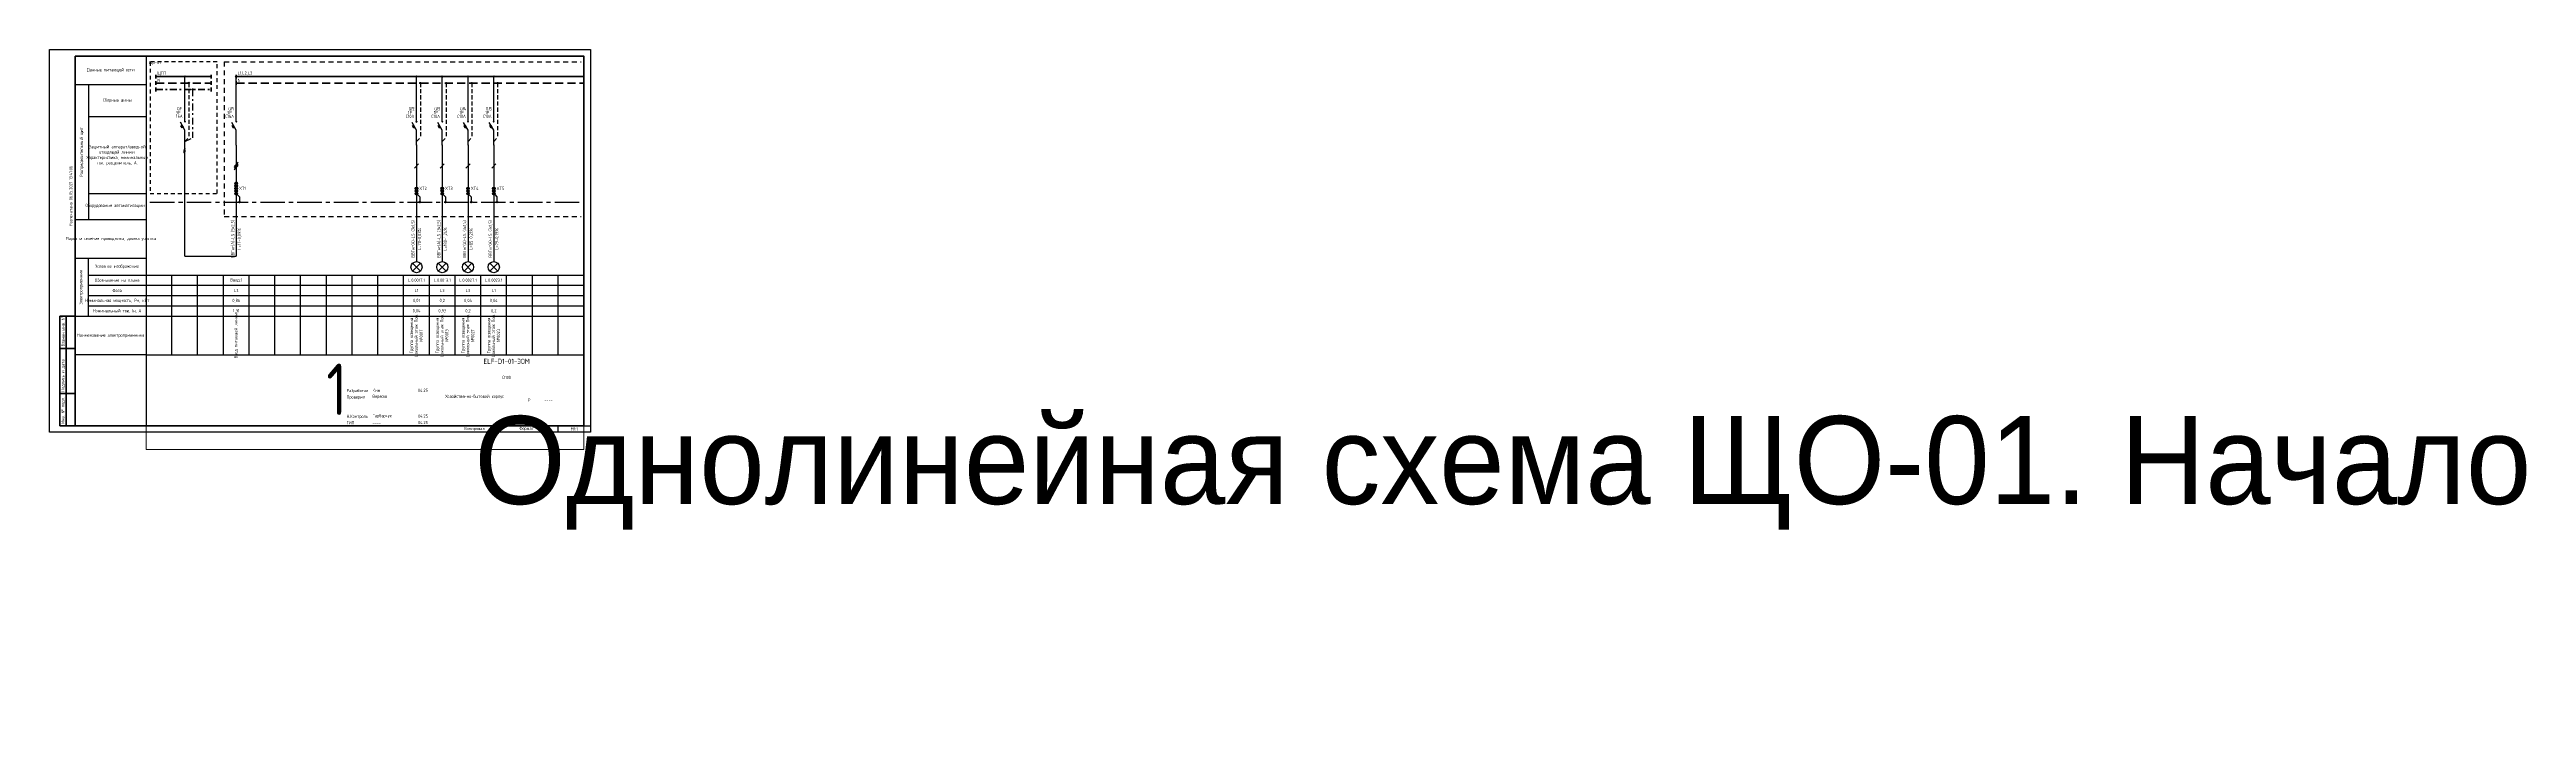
# Paper-space layout 'ЩР' of a CAD drawing. Header units: millimetres. Extents: x 0 to 1924, y -218 to 297.
# The model-space entities are those that its viewports show. They can reach past a viewport. Long polylines and large blocks are cut down to what shows.
import ezdxf
from ezdxf.enums import TextEntityAlignment as Align

# ---------------------------------------------------------------- set-up
doc = ezdxf.new("R2018")
doc.units = ezdxf.units.MM
for name, pattern in [('CENTER2', [28.575, 19.05, -3.175, 3.175, -3.175]), ('HIDDEN2', [4.7625, 3.175, -1.5875]), ('JIS_02_0.7', [1.35, 0.75, -0.6]), ('Штрихштриховая', [10.936111, 5.291667, -2.116667, 1.411111, -2.116667])]:
    doc.linetypes.add(name, pattern=pattern)
doc.layers.add('0_UNC Defpoints ЭОМ', color=6, linetype='Continuous', plot=False)
for name, color, linetype in [('0_Рамка', 7, 'Continuous'), ('SX_BLOCKS', 7, 'Continuous'), ('SX_BOUND', 7, 'JIS_02_0.7'), ('SX_LINES', 7, 'Continuous'), ('SX_PE', 3, 'CENTER2'), ('SX_TABLE', 7, 'Continuous'), ('SX_TEXT', 7, 'Continuous')]:
    doc.layers.add(name, color=color, linetype=linetype)
doc.styles.get("Standard").update_dxf_attribs({"font": 'arial.ttf'})
doc.styles.add('SX_GOST', font='GOST2304A_0.ttf')
doc.styles.add('UNC_A', font='GOST2304A_0.ttf')
doc.styles.add('Unecom', font='GOST2304A_0.ttf', dxfattribs={"height": 2.5})
doc.styles.add('СПДС', font='isocpeur.ttf', dxfattribs={"width": 0.8, "height": 2.5})

# ---------------------------------------------------------------- blocks, each defined once
blk = doc.blocks.new('*U169')
at = {"lineweight": 60, "ltscale": 10}
for p, q in [((20, 292), (415, 292)), ((20, 5), (20, 292)), ((415, 292), (415, 5)), ((8, 90), (20, 90)), ((8, 5), (8, 90)), ((13, 90), (13, 5)), ((20, 90), (20, 5)), ((20, 90), (20, 5)), ((8, 65), (20, 65)), ((8, 30), (20, 30)), ((20, 5), (8, 5)), ((415, 5), (20, 5))]:
    blk.add_line(p, q, dxfattribs=at)
at = {"layer": '0_UNC Defpoints ЭОМ', "ltscale": 10}
blk.add_lwpolyline([(420, 0), (0, 0), (0, 297), (420, 297)], close=True, dxfattribs=at)
at = {"layer": '0_UNC Defpoints ЭОМ', "lineweight": 30}
blk.add_lwpolyline([(395, 5), (420, 5), (420, 0), (395, 0)], close=True, dxfattribs=at)
at = {"char_height": 2.5, "attachment_point": 4, "rotation": 90, "style": 'Unecom'}
for s, insert, width in [('{\\fGOST type A|b0|i1|c204|p34; }Взамен инв. №', (10.5, 65), 25), (' Подпись и дата', (10.5, 30), 35), (' Инв. № подл.', (10.5, 5), 24.419)]:
    blk.add_mtext(s, dxfattribs=dict(at, insert=insert, width=width))
at = {"style": 'Unecom'}
for s, insert, char_height, width, attachment_point, line_spacing_factor in [('ELF-D1-01-ЭОМ', (355, 55), 4, 120, 5, 2), ('D100', (355, 42.5), 2.5, 115, 5, 1.5), ('Разработал', (230.7, 32), 2.5, 20, 4, 2), ('Проверил', (230.7, 27), 2.5, 20, 4, 2), ('Ким', (250.8, 32.5), 2.5, 19.921, 4, 2), ('Вересов', (250.8, 27.5), 2.5, 19.921, 4, 2), ('04.25', (290, 32.5), 2.5, 10, 5, 2), ('Хозяйственно-бытовой корпус', (330, 27.5), 2.5, 70, 5, 1.5), ('Р', (372.5, 25), 2.5, 15, 5, 2), ('Н.Контроль', (230.7, 12), 2.5, 20, 4, 2), ('ГИП', (230.7, 7.3), 2.5, 20, 4, 2), ('----', (250.8, 7), 2.5, 19.921, 4, 2), ('Гарбарчук', (250.8, 12.5), 2.5, 19.921, 4, 2), ('04.25', (290, 12.5), 2.5, 10, 5, 2), ('04.25', (290, 7.5), 2.5, 10, 5, 2)]:
    blk.add_mtext(s, dxfattribs=dict(at, insert=insert, char_height=char_height, width=width, attachment_point=attachment_point, line_spacing_factor=line_spacing_factor))
at = {"char_height": 2.5, "attachment_point": 4, "style": 'Unecom'}
for s, insert, width in [('Формат  ', (364.9, 2.6), 50), ('\\pi1; ', (250, -133.2), 20), ('\\pi1; ', (250, -133.2), 20), ('\\pxi0.4; ', (250, -133.2), 20), ('\\pi1; ', (512.5, -218.3), 20), ('\\pi1; ', (512.5, -218.3), 20), ('\\pxi0.4; ', (512.5, -218.3), 20)]:
    blk.add_mtext(s, dxfattribs=dict(at, insert=insert, width=width))
at = {"style": 'Unecom'}
blk.add_attdef('ЛИСТ_№', text='', height=2.5, dxfattribs=at).set_placement((387.5, 25), align=Align.MIDDLE_CENTER)
blk.add_attdef('КОЛ-ВО_ЛИСТОВ', text='', height=2.5, dxfattribs=at).set_placement((404.7, 23.7), align=Align.CENTER)
at = {"lineweight": 30, "flags": 104}
blk.add_attdef('ОПИСАНИЕ_ЛИСТА', text='', height=2.5, dxfattribs=at).set_placement((329.9, 12.5), align=Align.MIDDLE_CENTER)
at = {"style": 'Unecom', "flags": 8}
blk.add_attdef('ФОРМАТ_БУМАГИ', (379.4, 1.3), '', height=2.5, dxfattribs=at)
at = {"layer": '0_Рамка', "style": 'СПДС', "width": 0.8}
blk.add_text('Распечатано 06.05.2021 13:41:06', height=2.5, rotation=90, dxfattribs=at).set_placement((16.5, 160), align=Align.MIDDLE_LEFT)
at = {"layer": 'Defpoints', "insert": (330, 2.5), "char_height": 2.5, "width": 70, "attachment_point": 5, "style": 'Unecom'}
blk.add_mtext('Копировал', dxfattribs=at)
blk = doc.blocks.new('_Боковик_схема Юником')
at = {"color": 0, "lineweight": -2, "ltscale": 3}
blk.add_lwpolyline([(0, 232), (55, 232), (55, 0), (0, 0)], close=True, dxfattribs=at)
for points in [[(0, 210), (55, 210), (55, 125), (10.3, 125)], [(10.3, 210), (10.3, 105)], [(10.3, 185), (55, 185)], [(0, 105), (55, 105)], [(0, 75), (55, 75)], [(10, 75), (10, 30)], [(10, 62), (51.8, 62)], [(10, 62), (55, 62)], [(10, 54), (55, 54)], [(10, 46), (55, 46)], [(0, 30), (55, 30)], [(10, 38), (55, 38)]]:
    blk.add_lwpolyline(points, dxfattribs=at)
at = {"color": 0, "lineweight": -2, "char_height": 2.5, "attachment_point": 5, "style": 'Unecom'}
for s, insert, width in [('Данные питающей сети', (27.5, 221), 55), ('Сборные шины', (32.6, 197.5), 44.736), ('Защитный аппарат/вводной отходящей линии.\\PХарактеристика, номинальный ток, расцепитель, А.', (32.6, 155), 44.736), ('Оборудование автоматизации', (31, 115.7), 37.884), ('Марка и сечение проводника, длина участка', (27.5, 90), 55), ('Обозначение на плане', (32.5, 58), 45), ('Условное изображение', (32.5, 68.5), 45), ('Номинальная мощность, Рн, кВт', (32.5, 42), 45), ('Фаза', (32.5, 50), 45), ('Номинальный ток, Iн, А', (32.5, 34), 45), ('Наименование электроприемника', (27.5, 15), 55)]:
    blk.add_mtext(s, dxfattribs=dict(at, insert=insert, width=width))
at = {"color": 0, "lineweight": -2, "char_height": 2.5, "attachment_point": 5, "rotation": 90, "style": 'Unecom'}
for s, insert, width in [('Распределительный щит', (5.1, 157.5), 105), ('Электроприемник', (4.6, 52.5), 45)]:
    blk.add_mtext(s, dxfattribs=dict(at, insert=insert, width=width))
blk = doc.blocks.new('*U102')
at = {"linetype": 'ByBlock', "lineweight": 40}
for points in [[(0, 1.5), (0, -1.5)], [(0, 0), (42.9, 0)], [(42.9, 1.5), (42.9, -1.5)], [(0, -3.5), (0, -6.5)], [(42.9, -3.5), (42.9, -6.5)]]:
    blk.add_lwpolyline(points, dxfattribs=at)
at = {"color": 4, "linetype": 'HIDDEN2', "lineweight": 40, "ltscale": 2}
blk.add_lwpolyline([(0, -5), (42.9, -5)], dxfattribs=at)
at = {"insert": (1.2, -1.6), "char_height": 2.5, "attachment_point": 1, "style": 'UNC_A'}
blk.add_mtext_dynamic_manual_height_columns('N', width=3.844, gutter_width=12.5, heights=[0], dxfattribs=at)
at = {"style": 'UNC_A'}
blk.add_attdef('ЛИНИЯ', (1, 1.5), '', height=2.5, dxfattribs=at)
blk = doc.blocks.new('*U104')
at = {"lineweight": 25}
for p, q in [((-0.7, -0.7), (0.7, 0.7)), ((-0.7, -1.7), (0.7, -0.3)), ((-0.7, -2.7), (0.7, -1.3))]:
    blk.add_line(p, q, dxfattribs=at)
blk = doc.blocks.new('*U122')
for p, q in [((0, -36.3), (0, -1.2)), ((0, -42.8), (-3.5, -36.7)), ((-0.4, -36.6), (0.4, -35.9)), ((0.4, -36.6), (-0.4, -35.9)), ((0, -54.3), (0, -42.8))]:
    blk.add_line(p, q)
at = {"color": 4, "linetype": 'HIDDEN2'}
for p in [(3, -6.2), (0, -51.6)]:
    blk.add_line(p, (3, -48.6), dxfattribs=at)
blk.add_lwpolyline([(-2.1, -41.1), (-3.1, -39.4), (-2.3, -38.9), (-1.3, -40.6)], close=True)
for centre in [(0, -1.2), (3, -6.2)]:
    blk.add_circle(centre, 0.5)
at = {"insert": (-6.2, -24.9), "char_height": 2.5, "attachment_point": 1, "style": 'Unecom'}
blk.add_mtext_dynamic_manual_height_columns('\\pxql;QF', width=5.707, gutter_width=12.5, heights=[4.37], dxfattribs=at)
at = {"style": 'Unecom'}
for tag, p in [('P', (-3.4, -30.4)), ('A', (-1.7, -33.3))]:
    blk.add_attdef(tag, text='', height=2.5, dxfattribs=at).set_placement(p, align=Align.RIGHT)
blk.add_attdef('N', (-3.2, -27.4), '', height=2.5, dxfattribs=at)
blk = doc.blocks.new('SX_TCOL')
for p, q in [((-10, 62), (10, 62)), ((10, 0), (10, 62)), ((-10, 54), (10, 54)), ((-10, 46), (10, 46)), ((-10, 38), (10, 38)), ((-10, 30), (10, 30)), ((-10, 0), (10, 0))]:
    blk.add_line(p, q)
at = {"style": 'SX_GOST'}
for tag, p in [('CAB1', (-2.6, 90)), ('CAB2', (2.6, 90)), ('NAME1', (-3.6, 15)), ('NAME2', (0, 15)), ('NAME3', (3.6, 15))]:
    blk.add_attdef(tag, text='', height=2.5, rotation=90, dxfattribs=at).set_placement(p, align=Align.MIDDLE)
for tag, p in [('LINE', (0, 58)), ('POW', (0, 42)), ('PH', (0, 50)), ('CUR', (0, 34))]:
    blk.add_attdef(tag, text='', height=2.5, dxfattribs=at).set_placement(p, align=Align.MIDDLE)
blk = doc.blocks.new('*U345')
at = {"lineweight": 40}
for p, q in [((333.9, 0), (331.9, 1.5)), ((333.9, 0), (331.9, -1.5)), ((333.9, -5), (331.9, -3.5)), ((333.9, -5), (331.9, -6.5))]:
    blk.add_line(p, q, dxfattribs=at)
at = {"linetype": 'ByBlock', "lineweight": 40}
for points in [[(0, 1.5), (0, -1.5)], [(0, 0), (333.9, 0)], [(0, -3.5), (0, -6.5)]]:
    blk.add_lwpolyline(points, dxfattribs=at)
at = {"color": 4, "linetype": 'HIDDEN2', "lineweight": 40, "ltscale": 2}
blk.add_lwpolyline([(0, -5), (333.9, -5)], dxfattribs=at)
at = {"insert": (1.2, -1.6), "char_height": 2.5, "attachment_point": 1, "style": 'UNC_A'}
blk.add_mtext_dynamic_manual_height_columns('N', width=3.844, gutter_width=12.5, heights=[0], dxfattribs=at)
at = {"style": 'UNC_A'}
blk.add_attdef('ЛИНИЯ', (1, 1.5), '', height=2.5, dxfattribs=at)
blk = doc.blocks.new('*U348')
for p, q in [((0, -36.3), (0, -1.2)), ((0, -42.8), (-3.5, -36.7)), ((-0.4, -36.6), (0.4, -35.9)), ((0.4, -36.6), (-0.4, -35.9)), ((0, -54.3), (0, -42.8))]:
    blk.add_line(p, q)
blk.add_lwpolyline([(-2.1, -41.1), (-3.1, -39.4), (-2.3, -38.9), (-1.3, -40.6)], close=True)
blk.add_circle((0, -1.2), 0.5)
at = {"insert": (-6.2, -24.9), "char_height": 2.5, "attachment_point": 1, "style": 'Unecom'}
blk.add_mtext_dynamic_manual_height_columns('\\pxql;QF', width=5.707, gutter_width=12.5, heights=[4.37], dxfattribs=at)
at = {"style": 'Unecom'}
for tag, p in [('P', (-3.4, -30.4)), ('A', (-1.7, -33.3))]:
    blk.add_attdef(tag, text='', height=2.5, dxfattribs=at).set_placement(p, align=Align.RIGHT)
blk.add_attdef('N', (-3.2, -27.4), '', height=2.5, dxfattribs=at)
blk = doc.blocks.new('*U349')
for p, q in [((0, -36.3), (0, -1.2)), ((0, -42.8), (-3.5, -36.7)), ((-0.4, -36.6), (0.4, -35.9)), ((0.4, -36.6), (-0.4, -35.9)), ((0, -54.3), (0, -42.8))]:
    blk.add_line(p, q)
at = {"color": 4, "linetype": 'HIDDEN2'}
for p in [(3, -6.2), (0, -51.6)]:
    blk.add_line(p, (3, -48.6), dxfattribs=at)
blk.add_lwpolyline([(-2.1, -41.1), (-3.1, -39.4), (-2.3, -38.9), (-1.3, -40.6)], close=True)
for centre in [(0, -1.2), (3, -6.2)]:
    blk.add_circle(centre, 0.5)
at = {"insert": (-6.2, -24.9), "char_height": 2.5, "attachment_point": 1, "style": 'Unecom'}
blk.add_mtext_dynamic_manual_height_columns('\\pxql;QF', width=5.707, gutter_width=12.5, heights=[4.37], dxfattribs=at)
at = {"style": 'Unecom'}
for tag, p in [('P', (-3.4, -30.4)), ('A', (-1.7, -33.3))]:
    blk.add_attdef(tag, text='', height=2.5, dxfattribs=at).set_placement(p, align=Align.RIGHT)
blk.add_attdef('N', (-3.2, -27.4), '', height=2.5, dxfattribs=at)
blk = doc.blocks.new('XT')
at = {"color": 32, "true_color": 0xcd6928}
for p, q in [((0.8, 0), (-1, -1.8)), ((1, -0.2), (-0.8, -2))]:
    blk.add_line(p, q, dxfattribs=at)
at = {"color": 5}
for p, q in [((0.8, -2), (-1, -3.8)), ((1, -2.2), (-0.8, -4))]:
    blk.add_line(p, q, dxfattribs=at)
at = {"color": 32, "true_color": 0xcd6928}
blk.add_circle((0, -1), 1, dxfattribs=at)
at = {"color": 5}
blk.add_circle((0, -3), 1, dxfattribs=at)
at = {"style": 'UNC_A'}
blk.add_attdef('1', (1.7, 0.1), '', height=2.5, dxfattribs=at)
blk = doc.blocks.new('SX_XTPE')
at = {"color": 3}
for p, q in [((0.753, 1.003), (-1.003, -0.753)), ((1.003, 0.753), (-0.753, -1.003))]:
    blk.add_line(p, q, dxfattribs=at)
blk.add_circle((0, 0), 1, dxfattribs=at)
blk = doc.blocks.new('SX_XT3')
at = {"color": 32, "true_color": 0xcd6928}
for p, q in [((0.7533, 4.0033), (-1.0033, 2.2467)), ((0.7533, 2.0033), (-1.0033, 0.2467)), ((1.0033, 3.7533), (-0.7533, 1.9967)), ((1.0033, 1.7533), (-0.7533, -0.0033))]:
    blk.add_line(p, q, dxfattribs=at)
for centre in [(0, 3), (0, 1)]:
    blk.add_circle(centre, 1, dxfattribs=at)
blk = doc.blocks.new('$RECOVER_230831092053-0')
at = {"color": 0, "lineweight": 30}
for p, q in [((-2.8, 2.8), (2.8, -2.8)), ((-2.8, -2.8), (2.8, 2.8))]:
    blk.add_line(p, q, dxfattribs=at)
blk.add_circle((0, 0), 4.33, dxfattribs=at)

msp = doc.modelspace()

# ---------------------------------------------------------------- linework, layer by layer
at = {"color": 6}
for points in [[(395, 1578), (55, 1578), (55, 1291), (395, 1291), (395, 1578)], [(735, 1578), (395, 1578), (395, 1291), (735, 1291), (735, 1578)]]:
    msp.add_lwpolyline(points, dxfattribs=at)
at = {"linetype": 'JIS_02_0.7', "ltscale": 4}
msp.add_lwpolyline([(110.2, 1573.5), (58.1, 1573.5), (58.1, 1471.4), (110.2, 1471.4), (110.2, 1573.5)], dxfattribs=at)
at = {"lineweight": 40}
for points in [[(62.6, 1553.5), (62.6, 1550.5)], [(105.4, 1553.5), (105.4, 1550.5)]]:
    msp.add_lwpolyline(points, dxfattribs=at)
at = {"color": 3, "linetype": 'Штрихштриховая', "lineweight": 40}
msp.add_lwpolyline([(62.6, 1552), (105.4, 1552)], dxfattribs=at)
at = {"color": 3, "linetype": 'Штрихштриховая'}
for points in [[(91.1, 1552), (91.1, 1514.5)], [(85.1, 1511.6), (91.1, 1514.5)]]:
    msp.add_lwpolyline(points, dxfattribs=at)
msp.add_lwpolyline([(85.1, 1422.6), (85.1, 1508.9)])
at = {"color": 0, "linetype": 'ByBlock', "lineweight": -3}
msp.add_circle((91.1, 1552), 0.575, dxfattribs=at)
at = {"layer": 'Defpoints'}
for points in [[(125, 1508.9), (125, 1480.2)], [(85.1, 1422.6), (125, 1422.6)]]:
    msp.add_lwpolyline(points, dxfattribs=at)
at = {"layer": 'SX_BOUND', "ltscale": 5}
for p, q in [((115.7, 1573.5), (393, 1573.5)), ((115.7, 1453.5), (393, 1453.5))]:
    msp.add_line(p, q, dxfattribs=at)
msp.add_lwpolyline([(115.7, 1573.5), (115.7, 1453.5)], dxfattribs=at)
at = {"layer": 'SX_LINES'}
for p, q in [((265, 1509), (265, 1476.2)), ((285, 1509), (285, 1476.2)), ((305, 1509), (305, 1476.2)), ((325, 1509), (325, 1476.2)), ((123.4, 1492.3), (126.6, 1495.5)), ((123.4, 1491), (126.6, 1494.2)), ((123.4, 1489.7), (126.6, 1492.9)), ((263.4, 1491), (266.6, 1494.2)), ((283.4, 1491), (286.6, 1494.2)), ((303.4, 1491), (306.6, 1494.2)), ((323.4, 1491), (326.6, 1494.2)), ((125, 1470.2), (125, 1422.6)), ((265, 1470.2), (265, 1418.4)), ((285, 1470.2), (285, 1418.4)), ((305, 1470.2), (305, 1418.4)), ((325, 1470.2), (325, 1418.4))]:
    msp.add_line(p, q, dxfattribs=at)
at = {"layer": 'SX_PE'}
for p, q in [((58, 1464.6), (394, 1464.6)), ((125.7, 1470.5), (127.5, 1468.7)), ((127.5, 1468.7), (127.5, 1464.6)), ((265.7, 1470.5), (267.5, 1468.7)), ((267.5, 1468.7), (267.5, 1464.6)), ((285.7, 1470.5), (287.5, 1468.7)), ((287.5, 1468.7), (287.5, 1464.6)), ((305.7, 1470.5), (307.5, 1468.7)), ((307.5, 1468.7), (307.5, 1464.6)), ((325.7, 1470.5), (327.5, 1468.7)), ((327.5, 1468.7), (327.5, 1464.6))]:
    msp.add_line(p, q, dxfattribs=at)
for centre in [(127.5, 1464.6), (267.5, 1464.6), (287.5, 1464.6), (307.5, 1464.6), (327.5, 1464.6)]:
    msp.add_circle(centre, 0.5, dxfattribs=at)

# ---------------------------------------------------------------- block references
at = {"lineweight": -3}
msp.add_blockref('_Боковик_схема Юником', (0, 1346), dxfattribs=at)
msp.add_blockref('*U102', (62.6, 1562)).add_auto_attribs({'ЛИНИЯ': 'ЩГП'})
at = {"color": 1}
ref = msp.add_blockref('*U122', (85.1, 1563.3), dxfattribs=at)
ref.add_attrib('P', '3P', dxfattribs={"height": 2.5, "style": 'Unecom'}).set_placement((81.7, 1532.8), align=Align.RIGHT)
ref.add_attrib('A', '16А', dxfattribs={"height": 2.5, "style": 'Unecom'}).set_placement((83.4, 1530), align=Align.RIGHT)
msp.add_blockref('*U104', (85, 1505.4))
at = {"layer": 'SX_BLOCKS'}
for name, p, values in [('*U348', (125, 1563.2), {'N': '1', 'P': '3P', 'A': 'С16А'}), ('*U349', (265, 1563.2), {'N': '2', 'P': '1P', 'A': 'С10А'}), ('*U349', (285, 1563.2), {'N': '3', 'P': '1P', 'A': 'С10А'}), ('*U349', (305, 1563.2), {'N': '4', 'P': '1P', 'A': 'С10А'}), ('*U349', (325, 1563.2), {'N': '5', 'P': '1P', 'A': 'С10А'})]:
    msp.add_blockref(name, p, dxfattribs=at).add_auto_attribs(values)
for name, p in [('SX_XT3', (125, 1476.2)), ('SX_XTPE', (125, 1471.2)), ('SX_XTPE', (265, 1471.2)), ('SX_XTPE', (285, 1471.2)), ('SX_XTPE', (305, 1471.2)), ('SX_XTPE', (325, 1471.2))]:
    msp.add_blockref(name, p, dxfattribs=at)
ref = msp.add_blockref('XT', (125, 1476.2), dxfattribs=at)
ref.add_attrib('1', 'XT1', (127.2, 1474), dxfattribs={"layer": '0', "height": 2.5, "style": 'UNC_A'})
ref = msp.add_blockref('XT', (265, 1476.2), dxfattribs=at)
ref.add_attrib('1', 'XT2', (267.2, 1474), dxfattribs={"layer": '0', "height": 2.5, "style": 'UNC_A'})
ref = msp.add_blockref('XT', (285, 1476.2), dxfattribs=at)
ref.add_attrib('1', 'XT3', (287.2, 1474), dxfattribs={"layer": '0', "height": 2.5, "style": 'UNC_A'})
ref = msp.add_blockref('XT', (305, 1476.2), dxfattribs=at)
ref.add_attrib('1', 'XT4', (307.2, 1474), dxfattribs={"layer": '0', "height": 2.5, "style": 'UNC_A'})
ref = msp.add_blockref('XT', (325, 1476.2), dxfattribs=at)
ref.add_attrib('1', 'XT5', (327.2, 1474), dxfattribs={"layer": '0', "height": 2.5, "style": 'UNC_A'})
at = {"layer": 'SX_BLOCKS', "color": 244, "true_color": 0x991b1e}
for p in [(265, 1414.1), (285, 1414.1), (305, 1414.1), (325, 1414.1)]:
    msp.add_blockref('$RECOVER_230831092053-0', p, dxfattribs=at)
at = {"layer": 'SX_LINES'}
msp.add_blockref('*U345', (125, 1562), dxfattribs=at).add_auto_attribs({'ЛИНИЯ': 'L1,L2,L3'})
at = {"layer": 'SX_TABLE'}
for name, p in [('_Боковик_схема Юником', (0, 1346)), ('SX_TCOL', (65, 1346)), ('SX_TCOL', (85, 1346)), ('SX_TCOL', (105, 1346)), ('SX_TCOL', (145, 1346)), ('SX_TCOL', (165, 1346)), ('SX_TCOL', (185, 1346)), ('SX_TCOL', (205, 1346)), ('SX_TCOL', (225, 1346)), ('SX_TCOL', (245, 1346)), ('SX_TCOL', (345, 1346)), ('SX_TCOL', (365, 1346)), ('SX_TCOL', (385, 1346)), ('SX_TCOL', (405, 1346))]:
    msp.add_blockref(name, p, dxfattribs=at)
ref = msp.add_blockref('SX_TCOL', (125, 1346), dxfattribs=at)
ref.add_attrib('NAME2', 'Ввод питающей линии', dxfattribs={"layer": '0', "height": 2.5, "rotation": 90, "style": 'SX_GOST', "width": 0.972403}).set_placement((125, 1361), align=Align.MIDDLE)
ref.add_attrib('CUR', '1,31', dxfattribs={"layer": '0', "height": 2.5, "style": 'SX_GOST'}).set_placement((125, 1380), align=Align.MIDDLE)
ref.add_attrib('POW', '0,86', dxfattribs={"layer": '0', "height": 2.5, "style": 'SX_GOST'}).set_placement((125, 1388), align=Align.MIDDLE)
ref.add_attrib('PH', 'L3', dxfattribs={"layer": '0', "height": 2.5, "style": 'SX_GOST'}).set_placement((125, 1396), align=Align.MIDDLE)
ref.add_attrib('LINE', 'Ввод.1', dxfattribs={"layer": '0', "height": 2.5, "style": 'SX_GOST'}).set_placement((125, 1404), align=Align.MIDDLE)
ref.add_attrib('CAB1', 'ВВГнг(А)-LS (5х2,5)', dxfattribs={"layer": '0', "height": 2.5, "rotation": 90, "style": 'SX_GOST'}).set_placement((122.4, 1436), align=Align.MIDDLE)
ref.add_attrib('CAB2', 'L=17-0,09%', dxfattribs={"layer": '0', "height": 2.5, "rotation": 90, "style": 'SX_GOST'}).set_placement((127.6, 1436), align=Align.MIDDLE)
ref = msp.add_blockref('SX_TCOL', (265, 1346), dxfattribs=at)
ref.add_attrib('NAME1', 'Группа освещения', dxfattribs={"layer": '0', "height": 2.5, "rotation": 90, "style": 'SX_GOST'}).set_placement((261.4, 1361), align=Align.MIDDLE)
ref.add_attrib('NAME2', 'Цокольный этаж Пом.', dxfattribs={"layer": '0', "height": 2.5, "rotation": 90, "style": 'SX_GOST', "width": 0.996452}).set_placement((265, 1361), align=Align.MIDDLE)
ref.add_attrib('NAME3', '№001Т', dxfattribs={"layer": '0', "height": 2.5, "rotation": 90, "style": 'SX_GOST'}).set_placement((268.6, 1361), align=Align.MIDDLE)
ref.add_attrib('CUR', '0,04', dxfattribs={"layer": '0', "height": 2.5, "style": 'SX_GOST'}).set_placement((265, 1380), align=Align.MIDDLE)
ref.add_attrib('POW', '0,01', dxfattribs={"layer": '0', "height": 2.5, "style": 'SX_GOST'}).set_placement((265, 1388), align=Align.MIDDLE)
ref.add_attrib('PH', 'L1', dxfattribs={"layer": '0', "height": 2.5, "style": 'SX_GOST'}).set_placement((265, 1396), align=Align.MIDDLE)
ref.add_attrib('LINE', 'L.0.001Т.1', dxfattribs={"layer": '0', "height": 2.5, "style": 'SX_GOST'}).set_placement((265, 1404), align=Align.MIDDLE)
ref.add_attrib('CAB1', 'ВВГнг(А)-LS (3х1,5)', dxfattribs={"layer": '0', "height": 2.5, "rotation": 90, "style": 'SX_GOST'}).set_placement((262.4, 1436), align=Align.MIDDLE)
ref.add_attrib('CAB2', 'L=70-0,03%', dxfattribs={"layer": '0', "height": 2.5, "rotation": 90, "style": 'SX_GOST'}).set_placement((267.6, 1436), align=Align.MIDDLE)
ref = msp.add_blockref('SX_TCOL', (285, 1346), dxfattribs=at)
ref.add_attrib('NAME1', 'Группа освещения', dxfattribs={"layer": '0', "height": 2.5, "rotation": 90, "style": 'SX_GOST'}).set_placement((281.4, 1361), align=Align.MIDDLE)
ref.add_attrib('NAME2', 'Цокольный этаж Пом.', dxfattribs={"layer": '0', "height": 2.5, "rotation": 90, "style": 'SX_GOST', "width": 0.996452}).set_placement((285, 1361), align=Align.MIDDLE)
ref.add_attrib('NAME3', '№001Э', dxfattribs={"layer": '0', "height": 2.5, "rotation": 90, "style": 'SX_GOST'}).set_placement((288.6, 1361), align=Align.MIDDLE)
ref.add_attrib('CUR', '0,93', dxfattribs={"layer": '0', "height": 2.5, "style": 'SX_GOST'}).set_placement((285, 1380), align=Align.MIDDLE)
ref.add_attrib('POW', '0,2', dxfattribs={"layer": '0', "height": 2.5, "style": 'SX_GOST'}).set_placement((285, 1388), align=Align.MIDDLE)
ref.add_attrib('PH', 'L3', dxfattribs={"layer": '0', "height": 2.5, "style": 'SX_GOST'}).set_placement((285, 1396), align=Align.MIDDLE)
ref.add_attrib('LINE', 'L.0.001Э.1', dxfattribs={"layer": '0', "height": 2.5, "style": 'SX_GOST'}).set_placement((285, 1404), align=Align.MIDDLE)
ref.add_attrib('CAB1', 'ВВГнг(А)-LS (3х2,5)', dxfattribs={"layer": '0', "height": 2.5, "rotation": 90, "style": 'SX_GOST'}).set_placement((282.4, 1436), align=Align.MIDDLE)
ref.add_attrib('CAB2', 'L=180-1,24%', dxfattribs={"layer": '0', "height": 2.5, "rotation": 90, "style": 'SX_GOST'}).set_placement((287.6, 1436), align=Align.MIDDLE)
ref = msp.add_blockref('SX_TCOL', (305, 1346), dxfattribs=at)
ref.add_attrib('NAME1', 'Группа освещения', dxfattribs={"layer": '0', "height": 2.5, "rotation": 90, "style": 'SX_GOST'}).set_placement((301.4, 1361), align=Align.MIDDLE)
ref.add_attrib('NAME2', 'Цокольный этаж Пом.', dxfattribs={"layer": '0', "height": 2.5, "rotation": 90, "style": 'SX_GOST', "width": 0.996452}).set_placement((305, 1361), align=Align.MIDDLE)
ref.add_attrib('NAME3', '№002T', dxfattribs={"layer": '0', "height": 2.5, "rotation": 90, "style": 'SX_GOST'}).set_placement((308.6, 1361), align=Align.MIDDLE)
ref.add_attrib('CUR', '0,2', dxfattribs={"layer": '0', "height": 2.5, "style": 'SX_GOST'}).set_placement((305, 1380), align=Align.MIDDLE)
ref.add_attrib('POW', '0,04', dxfattribs={"layer": '0', "height": 2.5, "style": 'SX_GOST'}).set_placement((305, 1388), align=Align.MIDDLE)
ref.add_attrib('PH', 'L3', dxfattribs={"layer": '0', "height": 2.5, "style": 'SX_GOST'}).set_placement((305, 1396), align=Align.MIDDLE)
ref.add_attrib('LINE', 'L.0.002T.1', dxfattribs={"layer": '0', "height": 2.5, "style": 'SX_GOST'}).set_placement((305, 1404), align=Align.MIDDLE)
ref.add_attrib('CAB1', 'ВВГнг(А)-LS (3х1,5)', dxfattribs={"layer": '0', "height": 2.5, "rotation": 90, "style": 'SX_GOST'}).set_placement((302.4, 1436), align=Align.MIDDLE)
ref.add_attrib('CAB2', 'L=85-0,21%', dxfattribs={"layer": '0', "height": 2.5, "rotation": 90, "style": 'SX_GOST'}).set_placement((307.6, 1436), align=Align.MIDDLE)
ref = msp.add_blockref('SX_TCOL', (325, 1346), dxfattribs=at)
ref.add_attrib('NAME1', 'Группа освещения', dxfattribs={"layer": '0', "height": 2.5, "rotation": 90, "style": 'SX_GOST'}).set_placement((321.4, 1361), align=Align.MIDDLE)
ref.add_attrib('NAME2', 'Цокольный этаж Пом.', dxfattribs={"layer": '0', "height": 2.5, "rotation": 90, "style": 'SX_GOST', "width": 0.996452}).set_placement((325, 1361), align=Align.MIDDLE)
ref.add_attrib('NAME3', '№002Э', dxfattribs={"layer": '0', "height": 2.5, "rotation": 90, "style": 'SX_GOST'}).set_placement((328.6, 1361), align=Align.MIDDLE)
ref.add_attrib('CUR', '0,2', dxfattribs={"layer": '0', "height": 2.5, "style": 'SX_GOST'}).set_placement((325, 1380), align=Align.MIDDLE)
ref.add_attrib('POW', '0,04', dxfattribs={"layer": '0', "height": 2.5, "style": 'SX_GOST'}).set_placement((325, 1388), align=Align.MIDDLE)
ref.add_attrib('PH', 'L1', dxfattribs={"layer": '0', "height": 2.5, "style": 'SX_GOST'}).set_placement((325, 1396), align=Align.MIDDLE)
ref.add_attrib('LINE', 'L.0.002Э.1', dxfattribs={"layer": '0', "height": 2.5, "style": 'SX_GOST'}).set_placement((325, 1404), align=Align.MIDDLE)
ref.add_attrib('CAB1', 'ВВГнг(А)-LS (3х1,5)', dxfattribs={"layer": '0', "height": 2.5, "rotation": 90, "style": 'SX_GOST'}).set_placement((322.4, 1436), align=Align.MIDDLE)
ref.add_attrib('CAB2', 'L=79-0,19%', dxfattribs={"layer": '0', "height": 2.5, "rotation": 90, "style": 'SX_GOST'}).set_placement((327.6, 1436), align=Align.MIDDLE)

# ---------------------------------------------------------------- texts
at = {"layer": 'Defpoints', "color": 6, "insert": (195, 1339.3), "char_height": 40, "attachment_point": 1, "style": 'Unecom'}
msp.add_mtext_dynamic_manual_height_columns('1', width=99.921, gutter_width=12.5, heights=[0], dxfattribs=at)
at = {"layer": 'SX_TEXT', "style": 'SX_GOST'}
msp.add_text('ЩО-01', height=2.5, dxfattribs=at).set_placement((57, 1571.7))

psp = doc.layouts.new('ЩР')

# ---------------------------------------------------------------- block references
at = {"ltscale": 100}
ref = psp.add_blockref('*U169', (0, 0), dxfattribs=at)
ref.add_attrib('ФОРМАТ_БУМАГИ', 'А3', (379.4, 1.3), dxfattribs={"height": 2.5, "style": 'Unecom'})
ref.add_attrib('ЛИСТ_№', '----', dxfattribs={"height": 2.5, "style": 'Unecom'}).set_placement((387.5, 25), align=Align.MIDDLE_CENTER)
lines = psp.add_mtext('Однолинейная схема ЩО-01. Начало', dxfattribs={"insert": (329.9, 12.5), "char_height": 68.284, "attachment_point": 1})
ref.add_attrib('ОПИСАНИЕ_ЛИСТА', '', (329.9, 12.5), dxfattribs={"flags": 104}).embed_mtext(lines)
at = {"lineweight": -3}
psp.add_blockref('_Боковик_схема Юником', (20, 60), dxfattribs=at)

# ---------------------------------------------------------------- texts
at = {"insert": (407.5, 2.5), "char_height": 2.5, "width": 25, "attachment_point": 5, "line_spacing_factor": 2, "style": 'Unecom'}
psp.add_mtext('М1:1', dxfattribs=at)

# ---------------------------------------------------------------- viewports
at = {"layer": 'Defpoints', "color": 6}
psp.add_viewport(center=(245, 139.3), size=(340, 305.449), view_center_point=(225, 1425.3), view_height=305.449, dxfattribs=at)

doc.saveas('drawing.dxf')
